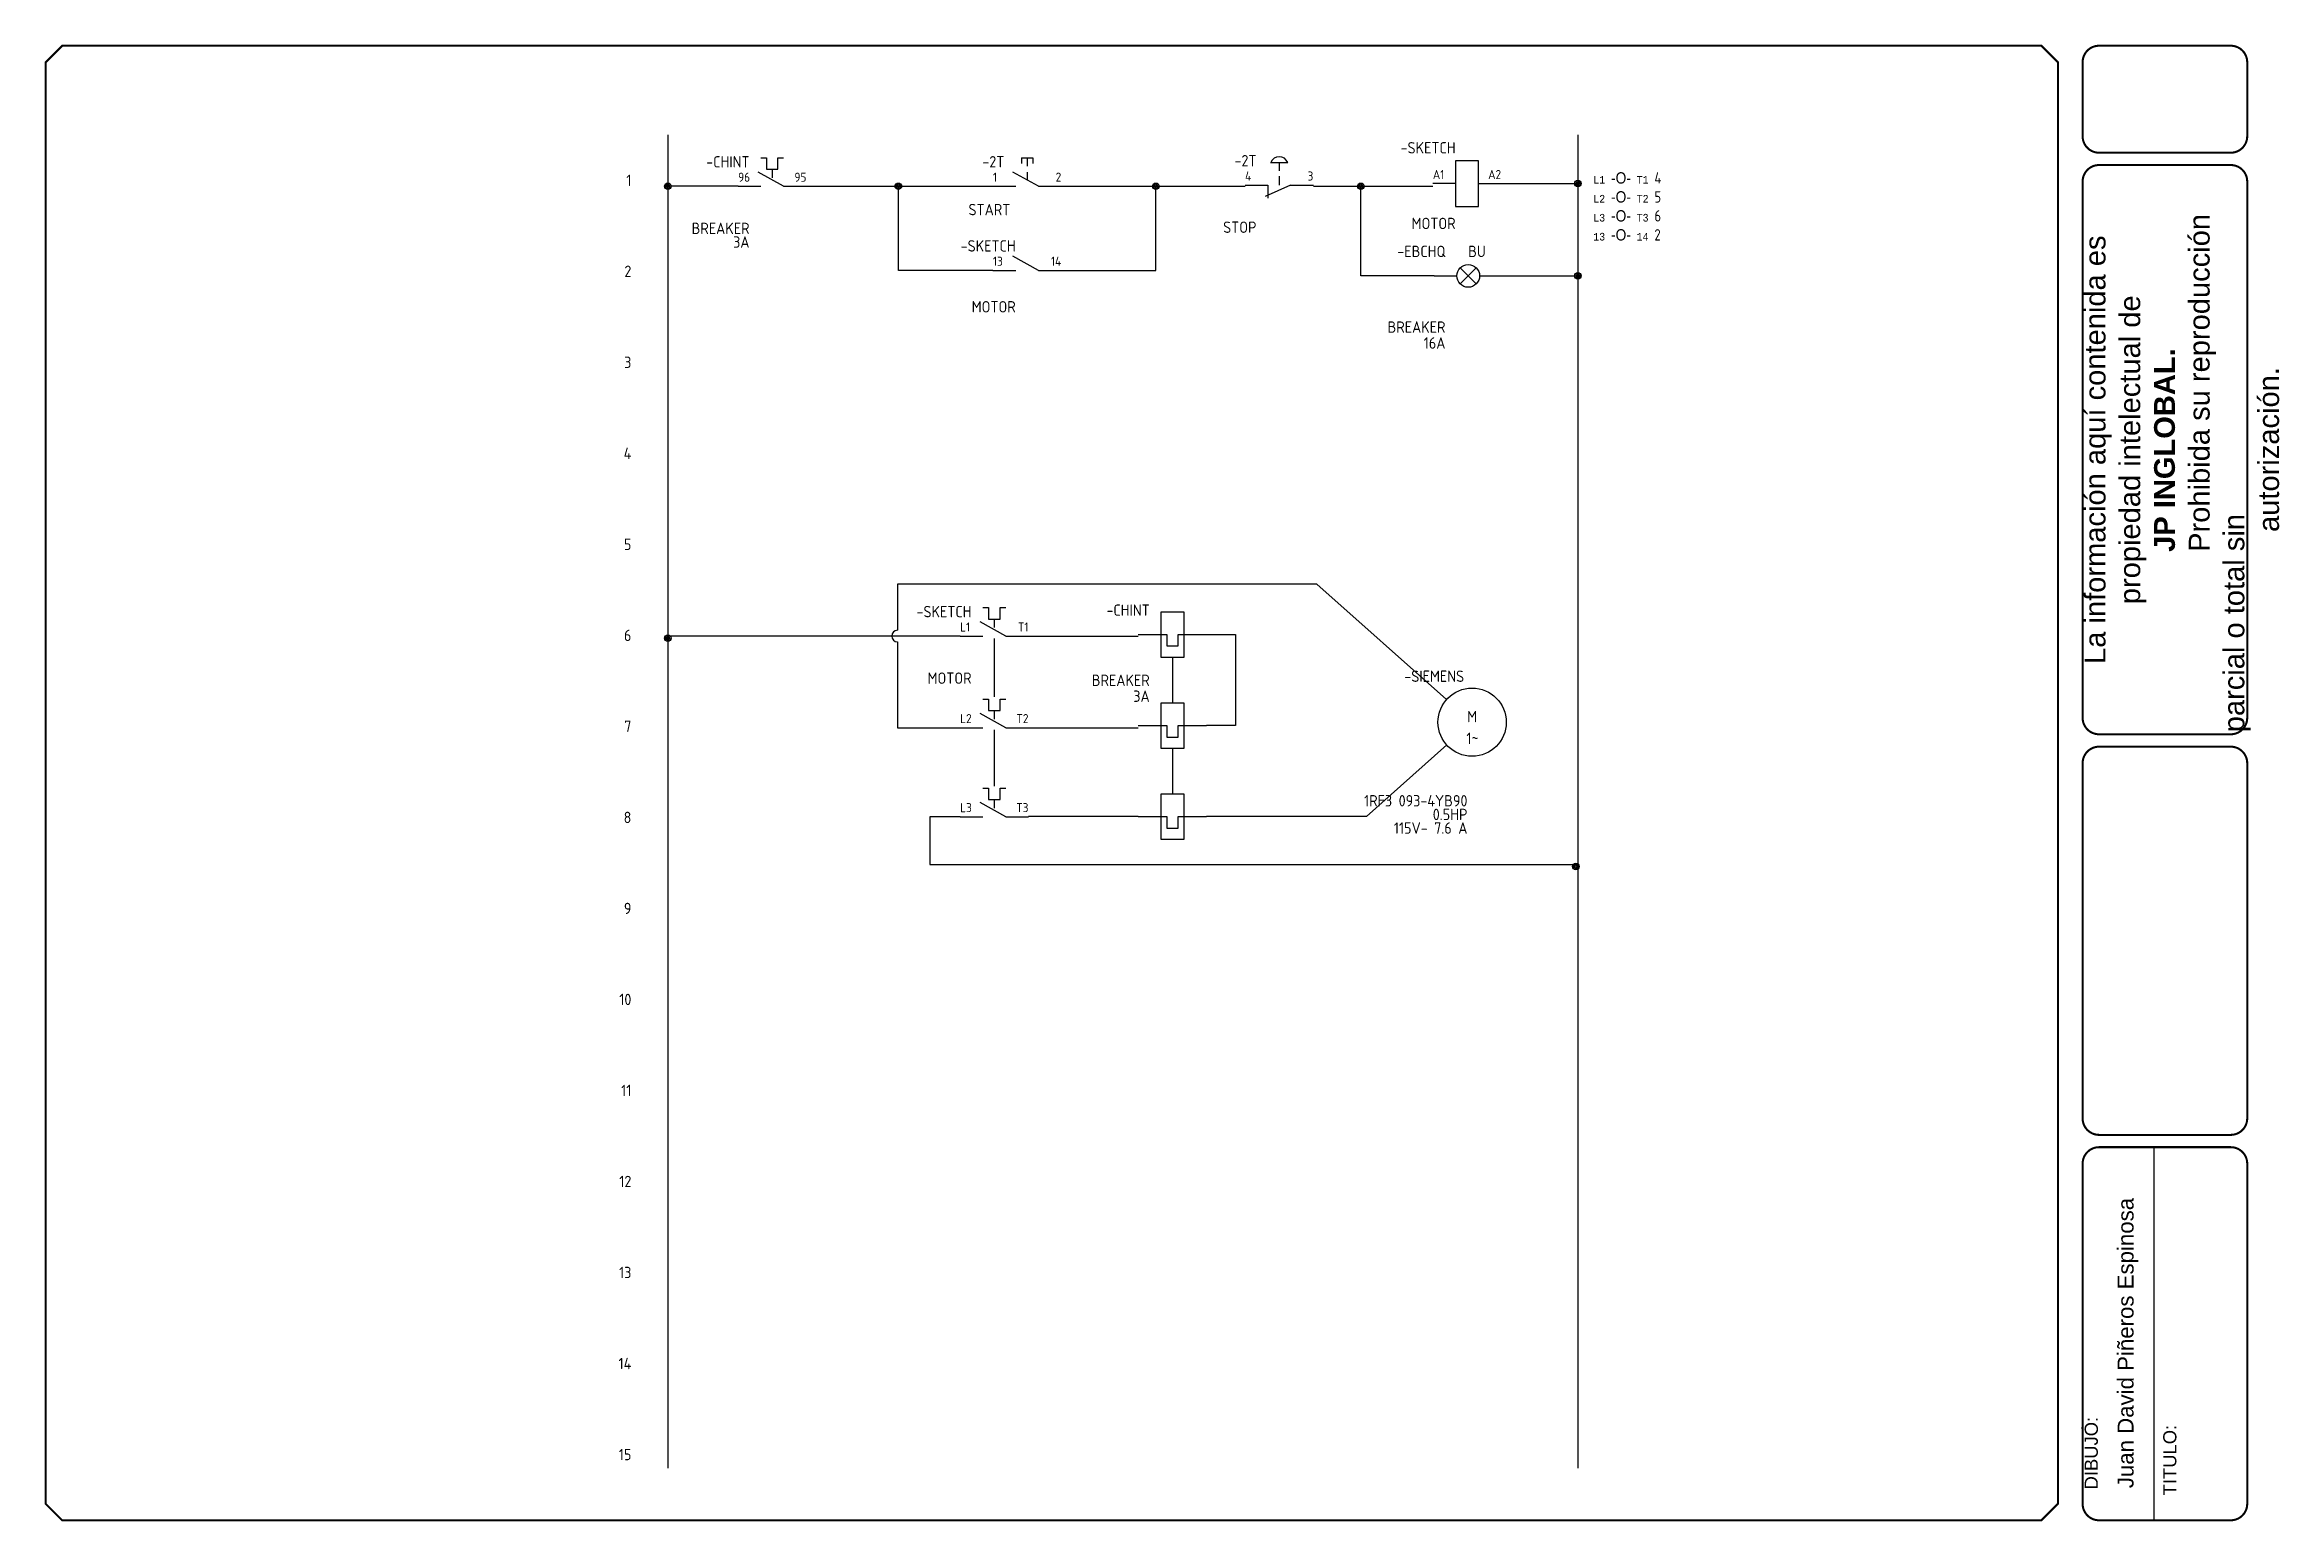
# Model space of a CAD drawing. Header units: inches. Extents: x 2 to 984, y 1 to 650.
import ezdxf
from ezdxf.enums import TextEntityAlignment as Align

# ---------------------------------------------------------------- set-up
doc = ezdxf.new("R2010")
doc.units = ezdxf.units.IN
doc.header["$MEASUREMENT"] = 0
for name, color, linetype in [('DESC', 150, 'Continuous'), ('DESCCHILD', 20, 'Continuous'), ('LINK', 9, 'Continuous'), ('LOC', 8, 'Continuous'), ('MISC', 7, 'Continuous'), ('SYMS', 7, 'Continuous'), ('TAGS', 150, 'Continuous'), ('TERMS', 123, 'Continuous'), ('TITLE', 7, 'Continuous'), ('WHT_12_THHN', 7, 'Continuous'), ('XREF', 7, 'Continuous')]:
    doc.layers.add(name, color=color, linetype=linetype)
doc.styles.get("Standard").update_dxf_attribs({"font": 'arial.ttf'})
doc.styles.add('WD_IEC', font='ISOCP2.shx', dxfattribs={"width": 0.9, "height": 4})

# ---------------------------------------------------------------- blocks, each defined once
blk = doc.blocks.new('NO_NUM_acade_title')
blk.add_line((32.053, 5.711), (32.053, 0.032))
at = {"layer": 'TITLE'}
for p, q in [((30.594, 22.177), (30.594, 20.781)), ((30.594, 0.281), (30.594, 2.214))]:
    blk.add_line(p, q, dxfattribs=at)
at = {"layer": 'TITLE', "const_width": 0.0312}
blk.add_lwpolyline([(30.594, 0.281), (30.594, 22.177), (30.344, 22.427), (0.281, 22.427), (0.031, 22.177), (0.031, 0.281), (0.281, 0.031), (30.344, 0.031)], close=True, dxfattribs=at)
for points in [[(31.219, 22.427, 0.414214), (30.969, 22.177, 0.414214)], [(33.469, 22.177, 0.414214), (33.219, 22.427, 0.414214)], [(30.969, 21.052, 0.414214), (31.219, 20.802, 0.414214)], [(33.219, 20.802, 0.414214), (33.469, 21.052, 0.414214)], [(31.219, 20.615, 0.414214), (30.969, 20.365, 0.414214)], [(33.469, 20.365, 0.414214), (33.219, 20.615, 0.414214)], [(30.969, 12.219, 0.414214), (31.219, 11.969, 0.414214)], [(33.219, 11.969, 0.414214), (33.469, 12.219, 0.414214)], [(31.219, 11.781, 0.414214), (30.969, 11.531, 0.414214)], [(33.469, 11.531, 0.414214), (33.219, 11.781, 0.414214)], [(30.969, 6.135, 0.414214), (31.219, 5.885, 0.414214)], [(33.219, 5.885, 0.414214), (33.469, 6.135, 0.414214)], [(31.219, 5.698, 0.414214), (30.969, 5.448, 0.414214)], [(33.469, 5.448, 0.414214), (33.219, 5.698, 0.414214)], [(30.969, 0.281, 0.414214), (31.219, 0.031, 0.414214)], [(33.219, 0.031, 0.414214), (33.469, 0.281, 0.414214)]]:
    blk.add_lwpolyline(points, format="xyb", dxfattribs=at)
for points in [[(33.219, 22.427), (31.219, 22.427)], [(30.969, 22.177), (30.969, 21.052)], [(33.469, 22.177), (33.469, 21.052)], [(33.219, 20.802), (31.219, 20.802)], [(30.969, 20.365), (30.969, 12.219)], [(33.219, 20.615), (31.219, 20.615)], [(33.469, 20.365), (33.469, 12.219)], [(31.219, 11.969), (33.219, 11.969)], [(31.219, 11.781), (33.219, 11.781)], [(31.219, 5.885), (33.219, 5.885)], [(30.969, 5.448), (30.969, 0.281)], [(31.219, 5.698), (33.219, 5.698)], [(33.469, 5.448), (33.469, 0.281)], [(31.219, 0.031), (33.219, 0.031)]]:
    blk.add_lwpolyline(points, dxfattribs=at)
at = {"layer": 'TITLE', "color": 7, "const_width": 0.0312}
for points in [[(30.969, 11.531), (30.969, 6.135)], [(33.469, 11.531), (33.469, 6.135)]]:
    blk.add_lwpolyline(points, dxfattribs=at)
at = {"attachment_point": 1, "rotation": 90}
for s, width, heights, insert, char_height in [('\\pi1.0376;La información aquí contenida es \\P\\pi1.9451;propiedad intelectual de\\P\\pi2.7397;{\\fArial|b1|i0|c0|p34;JP INGLOBAL. \\P\\pi0.014096;}Prohibida su reproducción parcial o total sin \\P\\pi3.0418;autorización.', 8.53399, [2.581], (31, 12), 0.31623), ('Juan David Piñeros Espinosa', 4.87681, [0], (31.501, 0.518), 0.24167), ('DIBUJÓ:', 1.84714, [0], (31, 0.5), 0.2), ('TITULO:', 0.5, [0], (32.193, 0.41), 0.2)]:
    blk.add_mtext_dynamic_manual_height_columns(s, width=width, gutter_width=1, heights=heights, dxfattribs=dict(at, insert=insert, char_height=char_height))
blk = doc.blocks.new('WD_MLRH')
at = {"style": 'WD_IEC'}
blk.add_attdef('RUNGFIRST', text='', height=2.5, dxfattribs=at).set_placement((-8, 0), align=Align.MIDDLE_RIGHT)
at = {"style": 'WD_IEC', "flags": 1}
for tag, p in [('RUNGHORV', (-8, -4.05)), ('RUNGINC', (-8, -5.2)), ('WIREMODE', (-8, -8.99)), ('RUNGDIST', (-8, -6.4)), ('RUNGCNT', (-8, -7.6)), ('WIREFMT', (-8, -10.29)), ('WIRE-START', (-8, -11.39)), ('WIRE-GSUF', (-8, -12.69)), ('PH3SPACE', (-8, -13.98))]:
    blk.add_attdef(tag, text='', height=0.8, dxfattribs=at).set_placement(p, align=Align.RIGHT)
blk = doc.blocks.new('HMS1')
for p, q in [((-2.5, 0), (-7.5, 0)), ((2.5, 0), (7.5, 0))]:
    blk.add_line(p, q)
blk.add_lwpolyline([(-2.5, -5), (2.5, -5), (2.5, 5), (-2.5, 5)], close=True)
at = {"style": 'WD_IEC'}
for tag, p in [('INST', (-2.5, 13.62)), ('LOC', (-2.5, 10.12)), ('TAG1', (-2.5, 6.62)), ('DESC1', (-2.5, -10)), ('DESC3', (-2.5, -17)), ('DESC2', (-2.5, -13.5))]:
    blk.add_attdef(tag, text='', height=2.5, dxfattribs=at).set_placement(p, align=Align.RIGHT)
for tag, p, height, flags in [('MFG', (4.92, 12.12), 1.5, 9), ('CAT', (4.92, 9.62), 1.5, 9), ('X2LINK', (0, 5), 0.32, 1), ('X4TERM01', (-7.5, 0), 0.32, 1), ('TERM01', (-7.5, 1), 2, 8), ('X1TERM02', (7.5, 0), 0.32, 1), ('X8LINK', (0, -5), 0.32, 1), ('ASSYCODE', (3.5, -1.5), 1, 1), ('FAMILY', (3.5, -3), 1, 1), ('CATDESC', (3.5, -4.5), 1, 1)]:
    blk.add_attdef(tag, p, '', height=height, dxfattribs=dict(at, flags=flags))
at = {"style": 'WD_IEC', "flags": 8}
blk.add_attdef('TERM02', text='', height=2, dxfattribs=at).set_placement((7.5, 1), align=Align.RIGHT)
at = {"lineweight": 15, "style": 'WD_IEC'}
for tag, p in [('NO', (26.25, 0)), ('NC', (26.25, -4))]:
    blk.add_attdef(tag, text='', height=2.5, dxfattribs=at).set_placement(p, align=Align.RIGHT)
for tag, p in [('XREFNO', (27.75, 0)), ('XREFNC', (27.75, -4))]:
    blk.add_attdef(tag, p, '', height=2.5, dxfattribs=at)
blk = doc.blocks.new('HOL21')
for p, q in [((-2.5, 6.25), (-1.25, 6.25)), ((-1.25, 6.25), (-1.25, 3.75)), ((1.25, 6.25), (2.5, 6.25)), ((1.25, 3.75), (1.25, 6.25)), ((2.5, 0), (-3.125, 3.125)), ((-1.25, 3.75), (1.25, 3.75)), ((0, 3.75), (0, 1.875)), ((-7.5, 0), (-2.5, 0)), ((2.5, 0), (7.5, 0))]:
    blk.add_line(p, q)
at = {"style": 'WD_IEC'}
for tag, p in [('INST', (-5, 10.125)), ('TAG2', (-5, 4.125)), ('LOC', (-5, 7.125)), ('DESC1', (-5, -10.5)), ('DESC3', (-5, -16.5)), ('DESC2', (-5, -13.5))]:
    blk.add_attdef(tag, text='', height=2.5, dxfattribs=at).set_placement(p, align=Align.RIGHT)
for tag, p, height, flags in [('X2LINK', (0, 6.75), 0.32, 1), ('X4TERM01', (-7.5, 0), 0.32, 1), ('TERM01', (-7.5, 1), 2, 8), ('X1TERM02', (7.5, 0), 0.32, 1), ('X8LINK', (0, -0.5), 0.32, 1), ('FAMILY', (11, -5.5), 1, 1), ('CONTACT', (11.25, -2.5), 1, 1), ('COMMON', (12.5, -3.75), 1, 1)]:
    blk.add_attdef(tag, p, '', height=height, dxfattribs=dict(at, flags=flags))
at = {"style": 'WD_IEC', "flags": 8}
blk.add_attdef('TERM02', text='', height=2, dxfattribs=at).set_placement((7.5, 1), align=Align.RIGHT)
at = {"lineweight": 15, "style": 'WD_IEC'}
blk.add_attdef('XREF', text='', height=2.5, dxfattribs=at).set_placement((-5, -7.5), align=Align.RIGHT)
blk = doc.blocks.new('HPB11')
for p, q in [((-1.25, 6.25), (1.25, 6.25)), ((-1.25, 6.25), (-1.25, 5)), ((0, 6.25), (0, 4.38)), ((1.25, 6.25), (1.25, 5)), ((-7.5, 0), (-2.5, 0)), ((2.5, 0), (-3.12, 3.12)), ((0, 3.12), (0, 1.39)), ((2.5, 0), (7.5, 0))]:
    blk.add_line(p, q)
at = {"style": 'WD_IEC'}
for tag, p in [('INST', (-5, 10.12)), ('TAG1', (-5, 4.12)), ('LOC', (-5, 7.12)), ('DESC1', (-5, -10.5)), ('DESC3', (-5, -16.5)), ('DESC2', (-5, -13.5))]:
    blk.add_attdef(tag, text='', height=2.5, dxfattribs=at).set_placement(p, align=Align.RIGHT)
for tag, p, height, flags in [('MFG', (4.92, 12.12), 1.5, 9), ('CAT', (4.92, 9.62), 1.5, 9), ('X4TERM01', (-7.5, 0), 0.32, 1), ('TERM01', (-7.5, 1), 2, 8), ('X8LINK', (0, 0), 0.32, 1), ('X1TERM02', (7.5, 0), 0.32, 1), ('ASSYCODE', (3.5, -2.75), 1, 1), ('FAMILY', (3.5, -4.25), 1, 1), ('CATDESC', (3.5, -5.75), 1, 1), ('CONTACT', (3.5, -7.5), 1, 1), ('COMMON', (4.75, -8.75), 1, 1)]:
    blk.add_attdef(tag, p, '', height=height, dxfattribs=dict(at, flags=flags))
at = {"style": 'WD_IEC', "flags": 8}
blk.add_attdef('TERM02', text='', height=2, dxfattribs=at).set_placement((7.5, 1), align=Align.RIGHT)
at = {"lineweight": 15, "style": 'WD_IEC'}
blk.add_attdef('XREF', text='', height=2.5, dxfattribs=at).set_placement((-5, -7.5), align=Align.RIGHT)
blk = doc.blocks.new('HOL1')
for p, q in [((-7.5, 0), (-1.25, 0)), ((-1.25, 0), (-1.25, -2.5)), ((1.25, 0), (2.5, 0)), ((1.25, -2.5), (1.25, 0)), ((2.5, 0), (7.5, 0)), ((-1.25, -2.5), (1.25, -2.5))]:
    blk.add_line(p, q)
blk.add_lwpolyline([(-2.5, 5), (2.5, 5), (2.5, -5), (-2.5, -5)], close=True)
at = {"style": 'WD_IEC'}
for tag, p in [('INST', (-5, 11.12)), ('LOC', (-5, 7.62)), ('TAG1', (-5, 4.12)), ('DESC1', (-5, -11.29)), ('DESC2', (-5, -14.79)), ('DESC3', (-5, -18.29))]:
    blk.add_attdef(tag, text='', height=2.5, dxfattribs=at).set_placement(p, align=Align.RIGHT)
for tag, p, height, flags in [('X2LINK', (0, 5), 0.32, 1), ('X4TERM01', (-7.5, 0), 0.32, 1), ('TERM01', (-7.5, 1), 2, 8), ('X1TERM02', (7.5, 0), 0.32, 1), ('X8LINK', (0, -5), 0.32, 1), ('ASSYCODE', (2.5, -7.5), 1, 1), ('FAMILY', (2.5, -9), 1, 1), ('CATDESC', (2.5, -10.5), 1, 1), ('MFG', (2.42, -15.4), 1.5, 9), ('CAT', (2.42, -17.9), 1.5, 9)]:
    blk.add_attdef(tag, p, '', height=height, dxfattribs=dict(at, flags=flags))
at = {"style": 'WD_IEC', "flags": 8}
blk.add_attdef('TERM02', text='', height=2, dxfattribs=at).set_placement((7.5, 1), align=Align.RIGHT)
at = {"lineweight": 15, "style": 'WD_IEC'}
for tag, p in [('RATING1', (-5, -3.79)), ('XREF', (-5, -7.54))]:
    blk.add_attdef(tag, text='', height=2.5, dxfattribs=at).set_placement(p, align=Align.RIGHT)
blk = doc.blocks.new('HOL2')
for p, q in [((-7.5, 0), (-1.25, 0)), ((-1.25, 0), (-1.25, -2.5)), ((1.25, 0), (2.5, 0)), ((1.25, -2.5), (1.25, 0)), ((2.5, 0), (7.5, 0)), ((-1.25, -2.5), (1.25, -2.5))]:
    blk.add_line(p, q)
blk.add_lwpolyline([(-2.5, 5), (2.5, 5), (2.5, -5), (-2.5, -5)], close=True)
at = {"style": 'WD_IEC'}
for tag, p in [('INST', (-5, 11.125)), ('LOC', (-5, 7.625)), ('TAG2', (-5, 4.125)), ('DESC1', (-5, -16.25)), ('DESC2', (-5, -19.75)), ('DESC3', (-5, -23.25))]:
    blk.add_attdef(tag, text='', height=2.5, dxfattribs=at).set_placement(p, align=Align.RIGHT)
for tag, p, height, flags in [('X2LINK', (0, 5), 0.32, 1), ('X4TERM01', (-7.5, 0), 0.32, 1), ('TERM01', (-7.5, 1), 2, 8), ('X1TERM02', (7.5, 0), 0.32, 1), ('X8LINK', (0, -5), 0.32, 1), ('FAMILY', (2.5, -9), 1, 1)]:
    blk.add_attdef(tag, p, '', height=height, dxfattribs=dict(at, flags=flags))
at = {"style": 'WD_IEC', "flags": 8}
blk.add_attdef('TERM02', text='', height=2, dxfattribs=at).set_placement((7.5, 1), align=Align.RIGHT)
at = {"lineweight": 15, "style": 'WD_IEC'}
for tag, p in [('RATING1', (-5, -8.75)), ('XREF', (-5, -12.5))]:
    blk.add_attdef(tag, text='', height=2.5, dxfattribs=at).set_placement(p, align=Align.RIGHT)
blk = doc.blocks.new('HCR21')
for p, q in [((-7.5, 0), (-2.5, 0)), ((2.5, 0), (-3.12, 3.12)), ((2.5, 0), (7.5, 0))]:
    blk.add_line(p, q)
at = {"style": 'WD_IEC'}
for tag, p in [('INST', (-2.5, 10.12)), ('TAG2', (-2.5, 4.12)), ('LOC', (-2.5, 7.12)), ('DESC2', (-2.5, -12.25)), ('DESC1', (-2.5, -9.25)), ('DESC3', (-2.5, -15.25))]:
    blk.add_attdef(tag, text='', height=2.5, dxfattribs=at).set_placement(p, align=Align.RIGHT)
for tag, p, height, flags in [('X4TERM01', (-7.5, 0), 0.32, 1), ('TERM01', (-7.5, 1), 2, 8), ('X2LINK', (0, 2.27), 0.32, 1), ('X8LINK', (0, 0.77), 0.32, 1), ('X1TERM02', (7.5, 0), 0.32, 1), ('CONTACT', (6.5, -2.25), 1, 1), ('FAMILY', (6.5, -3.75), 1, 1), ('COMMON', (7.75, -3.5), 1, 1)]:
    blk.add_attdef(tag, p, '', height=height, dxfattribs=dict(at, flags=flags))
at = {"style": 'WD_IEC', "flags": 8}
for tag, height, p in [('TERM02', 2, (7.5, 1)), ('XREF', 2.5, (-2.5, -6.25))]:
    blk.add_attdef(tag, text='', height=height, dxfattribs=at).set_placement(p, align=Align.RIGHT)
blk = doc.blocks.new('HPB12M')
for p, q in [((-1.88, 5), (1.88, 5)), ((0, 5), (0, 3.12)), ((-7.5, 0), (-2.5, 0)), ((2.5, 0), (-3.12, -2.5)), ((-2.5, 0), (-2.5, -2.87)), ((0, 1.94), (0, 0)), ((2.5, 0), (7.5, 0))]:
    blk.add_line(p, q)
blk.add_arc((0, 4.22), 2.03, 22.6199, 157.3801)
at = {"style": 'WD_IEC'}
for tag, p in [('INST', (-5, 10.12)), ('TAG1', (-5, 4.12)), ('LOC', (-5, 7.12)), ('DESC1', (-5, -10.5)), ('DESC3', (-5, -16.5)), ('DESC2', (-5, -13.5))]:
    blk.add_attdef(tag, text='', height=2.5, dxfattribs=at).set_placement(p, align=Align.RIGHT)
for tag, p, height, flags in [('MFG', (4.92, 12.12), 1.5, 9), ('CAT', (4.92, 9.62), 1.5, 9), ('X4TERM01', (-7.5, 0), 0.32, 1), ('TERM01', (-7.5, 1), 2, 8), ('X1TERM02', (7.5, 0), 0.32, 1), ('X8LINK', (0, -1.74), 0.32, 1), ('ASSYCODE', (3.5, -2.75), 1, 1), ('FAMILY', (3.5, -4.25), 1, 1), ('CATDESC', (3.5, -5.75), 1, 1), ('CONTACT', (3.5, -7.5), 1, 1), ('COMMON', (4.75, -8.75), 1, 1)]:
    blk.add_attdef(tag, p, '', height=height, dxfattribs=dict(at, flags=flags))
at = {"style": 'WD_IEC', "flags": 8}
blk.add_attdef('TERM02', text='', height=2, dxfattribs=at).set_placement((7.5, 1), align=Align.RIGHT)
at = {"lineweight": 15, "style": 'WD_IEC'}
blk.add_attdef('XREF', text='', height=2.5, dxfattribs=at).set_placement((-5, -7.5), align=Align.RIGHT)
blk = doc.blocks.new('WDDOT')
for radius in [0.72, 0.449, 0.223]:
    blk.add_circle((0, 0), radius)
blk = doc.blocks.new('HMO1M9')
blk.add_circle((0, 0), 7.5)
at = {"style": 'WD_IEC'}
for tag, p in [('INST', (-1.76, 14.86)), ('TAG1', (-1.76, 8.86)), ('LOC', (-1.76, 11.86)), ('RATING1', (-1.03, -12.51)), ('DESC2', (-1.03, -21.51)), ('DESC1', (-1.03, -18.51)), ('DESC3', (-1.03, -24.51))]:
    blk.add_attdef(tag, text='', height=2.5, dxfattribs=at).set_placement(p, align=Align.RIGHT)
for tag, p in [('TERM01', (-7.38, 6.02)), ('TERM02', (-6.95, -8.6))]:
    blk.add_attdef(tag, p, '', height=2, dxfattribs=at)
at = {"style": 'WD_IEC', "flags": 1}
blk.add_attdef('X0TERM01', (-5.62, 5), '', height=0.32, rotation=360, dxfattribs=at)
for tag, p, height in [('X2LINK', (0, 7.5), 0.32), ('MFG', (7.92, 2.38), 1.5), ('CAT', (7.92, -0.12), 1.5), ('X0TERM02', (-5.59, -5), 0.32), ('X8LINK', (0, -7.5), 0.32), ('ASSYCODE', (7.84, -7.09), 1), ('FAMILY', (7.84, -8.59), 1), ('CATDESC', (7.84, -10.09), 1)]:
    blk.add_attdef(tag, p, '', height=height, dxfattribs=at)
at = {"style": 'WD_IEC'}
for tag, p in [('M', (0, 0)), ('1~', (0.07, -4.8))]:
    blk.add_attdef(tag, text='', height=2.5, dxfattribs=at).set_placement(p, align=Align.CENTER)
at = {"lineweight": 15, "style": 'WD_IEC'}
blk.add_attdef('XREF', text='', height=2.5, dxfattribs=at).set_placement((-1.03, -15.51), align=Align.RIGHT)
at = {"style": 'WD_IEC', "width": 0.9}
blk.add_attdef('WDTAGALT', text='', height=2.5, dxfattribs=at).set_placement((-1.03, -27.51), align=Align.RIGHT)
blk = doc.blocks.new('HLT1B')
for p, q in [((-7.5, 0), (-2.5, 0)), ((1.77, -1.77), (-1.77, 1.77)), ((1.77, 1.77), (-1.77, -1.77)), ((2.5, 0), (7.5, 0))]:
    blk.add_line(p, q)
blk.add_circle((0, 0), 2.5)
at = {"style": 'WD_IEC'}
for tag, p in [('INST', (-5, 11.12)), ('LOC', (-5, 7.62)), ('TAG1', (-5, 4.12)), ('DESC2', (-5, -16)), ('DESC1', (-5, -12.5)), ('DESC3', (-5, -19.5))]:
    blk.add_attdef(tag, text='', height=2.5, dxfattribs=at).set_placement(p, align=Align.RIGHT)
for tag, p, height, flags in [('MFG', (4.92, 12.12), 1.5, 9), ('CAT', (4.92, 9.62), 1.5, 9), ('X4TERM01', (-7.5, 0), 0.32, 1), ('TERM01', (-7.5, 1), 2, 8), ('X2LINK', (0, 2.5), 0.32, 1), ('X1TERM02', (7.5, 0), 0.32, 1), ('X8LINK', (0, -2.5), 0.32, 1), ('ASSYCODE', (8.5, -4), 1, 1), ('FAMILY', (8.5, -5.5), 1, 1), ('CATDESC', (8.5, -7), 1, 1)]:
    blk.add_attdef(tag, p, '', height=height, dxfattribs=dict(at, flags=flags))
at = {"lineweight": 15, "style": 'WD_IEC'}
blk.add_attdef('COLOR', (0, 4.12), '', height=2.5, dxfattribs=at)
at = {"style": 'WD_IEC', "flags": 8}
blk.add_attdef('TERM02', text='', height=2, dxfattribs=at).set_placement((7.5, 1), align=Align.RIGHT)
at = {"lineweight": 15, "style": 'WD_IEC'}
for tag, p in [('XREF', (-5, -8.75)), ('WDTAGALT', (-4.75, -23.13))]:
    blk.add_attdef(tag, text='', height=2.5, dxfattribs=at).set_placement(p, align=Align.RIGHT)

msp = doc.modelspace()

# ---------------------------------------------------------------- linework, layer by layer
at = {"layer": 'LINK'}
for points in [[(419.53, 388.83), (419.53, 363.06)], [(497.82, 380.47), (497.82, 360.47)], [(419.53, 348.56), (419.53, 323.94)], [(497.82, 340.47), (497.82, 320.47)]]:
    msp.add_lwpolyline(points, dxfattribs=at)
at = {"layer": 'WHT_12_THHN'}
for p, q in [((276.02, 610.14), (276.02, 24.13)), ((676.02, 610.14), (676.02, 24.13)), ((306.94, 587.5), (276.02, 587.5)), ((336.94, 587.5), (418.93, 587.5)), ((377.35, 550.55), (377.35, 587.5)), ((448.93, 587.5), (529.74, 587.5)), ((490.47, 550.55), (490.47, 587.5)), ((559.74, 587.5), (612.26, 587.5)), ((580.58, 548.13), (580.58, 587.5)), ((642.26, 588.68), (676.02, 588.68)), ((418.93, 550.55), (377.35, 550.55)), ((448.93, 550.55), (490.47, 550.55)), ((612.8, 548.13), (580.58, 548.13)), ((642.8, 548.13), (676.02, 548.13)), ((561.29, 412.67), (377, 412.67)), ((377, 412.67), (377, 392.37)), ((618.28, 361.98), (561.29, 412.67)), ((404.53, 389.83), (276.02, 389.83)), ((377, 387.29), (377, 349.56)), ((434.53, 389.83), (482.82, 389.83)), ((512.82, 390.47), (525.52, 390.47)), ((525.52, 390.47), (525.52, 350.47)), ((377, 349.56), (404.53, 349.56)), ((434.53, 349.56), (482.82, 349.56)), ((525.52, 350.47), (512.82, 350.47)), ((618.35, 341.98), (583.14, 310.47)), ((404.53, 310.44), (391.16, 310.44)), ((391.16, 310.44), (391.16, 289.51)), ((482.82, 310.47), (434.53, 310.47)), ((583.14, 310.47), (512.82, 310.47)), ((391.16, 289.51), (676.02, 289.51))]:
    msp.add_line(p, q, dxfattribs=at)
msp.add_arc((377, 389.83), 2.54, 90, 270, dxfattribs=at)

# ---------------------------------------------------------------- block references
at = {"xscale": 2, "yscale": 2, "zscale": 2}
msp.add_blockref('WD_MLRH', (276.02, 590.14), dxfattribs=at).add_auto_attribs({'RUNGFIRST': '1'})
at = {"layer": 'LOC', "color": 7, "xscale": 28.93527259246057, "yscale": 28.93527259246057, "zscale": 28.93527259246057}
msp.add_blockref('NO_NUM_acade_title', (1.73, 0.34), dxfattribs=at)
at = {"layer": 'SYMS'}
ref = msp.add_blockref('HOL21', (321.94, 587.5), dxfattribs=dict(at, xscale=2, yscale=2, zscale=2))
ref.add_attrib('TERM02', '95', dxfattribs={"layer": 'TERMS', "height": 4, "style": 'WD_IEC', "flags": 8}).set_placement((336.94, 589.5), align=Align.RIGHT)
ref.add_attrib('TERM01', '96', (306.94, 589.5), dxfattribs={"layer": 'TERMS', "height": 4, "style": 'WD_IEC', "flags": 8})
ref.add_attrib('DESC2', '3A', dxfattribs={"layer": 'DESCCHILD', "height": 5, "style": 'WD_IEC'}).set_placement((311.94, 560.5), align=Align.RIGHT)
ref.add_attrib('DESC1', 'BREAKER', dxfattribs={"layer": 'DESCCHILD', "height": 5, "style": 'WD_IEC'}).set_placement((311.94, 566.5), align=Align.RIGHT)
ref.add_attrib('TAG2', '-CHINT', dxfattribs={"layer": 'TAGS', "height": 5, "style": 'WD_IEC'}).set_placement((311.94, 595.75), align=Align.RIGHT)
ref = msp.add_blockref('HPB11', (433.93, 587.53), dxfattribs=dict(at, xscale=2, yscale=2, zscale=2))
ref.add_attrib('TERM02', '2', dxfattribs={"layer": 'TERMS', "height": 4, "style": 'WD_IEC', "flags": 8}).set_placement((448.93, 589.53), align=Align.RIGHT)
ref.add_attrib('TERM01', '1', (418.93, 589.53), dxfattribs={"layer": 'TERMS', "height": 4, "style": 'WD_IEC', "flags": 8})
ref.add_attrib('DESC1', 'START', dxfattribs={"layer": 'DESC', "height": 5, "style": 'WD_IEC'}).set_placement((426.56, 574.76), align=Align.RIGHT)
ref.add_attrib('TAG1', '-2T', dxfattribs={"layer": 'TAGS', "height": 5, "style": 'WD_IEC'}).set_placement((423.93, 595.78), align=Align.RIGHT)
ref = msp.add_blockref('HPB12M', (544.74, 588.01), dxfattribs=dict(at, xscale=2, yscale=2, zscale=2))
ref.add_attrib('TERM02', '3', dxfattribs={"layer": 'TERMS', "height": 4, "style": 'WD_IEC', "flags": 8}).set_placement((559.74, 590.01), align=Align.RIGHT)
ref.add_attrib('TERM01', '4', (529.74, 590.01), dxfattribs={"layer": 'TERMS', "height": 4, "style": 'WD_IEC', "flags": 8})
ref.add_attrib('DESC1', 'STOP', dxfattribs={"layer": 'DESC', "height": 5, "style": 'WD_IEC'}).set_placement((534.74, 567.01), align=Align.RIGHT)
ref.add_attrib('TAG1', '-2T', dxfattribs={"layer": 'TAGS', "height": 5, "style": 'WD_IEC'}).set_placement((534.74, 596.26), align=Align.RIGHT)
ref = msp.add_blockref('HMS1', (627.26, 588.68), dxfattribs=dict(at, xscale=2, yscale=2, zscale=2))
ref.add_attrib('TERM02', 'A2', dxfattribs={"layer": 'TERMS', "height": 4, "style": 'WD_IEC', "flags": 8}).set_placement((642.26, 590.68), align=Align.RIGHT)
ref.add_attrib('TERM01', 'A1', (612.26, 590.68), dxfattribs={"layer": 'TERMS', "height": 4, "style": 'WD_IEC', "flags": 8})
ref.add_attrib('DESC1', 'MOTOR', dxfattribs={"layer": 'DESC', "height": 5, "style": 'WD_IEC'}).set_placement((622.26, 568.68), align=Align.RIGHT)
ref.add_attrib('TAG1', '-SKETCH', dxfattribs={"layer": 'TAGS', "height": 5, "style": 'WD_IEC'}).set_placement((622.26, 601.93), align=Align.RIGHT)
at = {"layer": 'SYMS', "xscale": 2, "yscale": 2, "zscale": 2}
for name, p in [('WDDOT', (676.02, 588.68)), ('WDDOT', (276.02, 587.5)), ('WDDOT', (377.35, 587.5)), ('WDDOT', (490.47, 587.5)), ('WDDOT', (580.58, 587.5)), ('WDDOT', (676.02, 548.13)), ('WDDOT', (276.02, 388.89)), ('HOL2', (497.82, 350.47)), ('HOL2', (497.82, 310.47)), ('WDDOT', (675.08, 288.57))]:
    msp.add_blockref(name, p, dxfattribs=at)
at = {"layer": 'SYMS'}
ref = msp.add_blockref('HCR21', (433.93, 550.55), dxfattribs=dict(at, xscale=2, yscale=2, zscale=2))
ref.add_attrib('TERM02', '14', dxfattribs={"layer": 'TERMS', "height": 4, "style": 'WD_IEC', "flags": 8}).set_placement((448.93, 552.55), align=Align.RIGHT)
ref.add_attrib('TERM01', '13', (418.93, 552.55), dxfattribs={"layer": 'TERMS', "height": 4, "style": 'WD_IEC', "flags": 8})
ref.add_attrib('DESC1', 'MOTOR', dxfattribs={"layer": 'DESCCHILD', "height": 5, "style": 'WD_IEC'}).set_placement((428.93, 532.05), align=Align.RIGHT)
ref.add_attrib('TAG2', '-SKETCH', dxfattribs={"layer": 'TAGS', "height": 5, "style": 'WD_IEC'}).set_placement((428.93, 558.8), align=Align.RIGHT)
ref = msp.add_blockref('HLT1B', (627.8, 548.13), dxfattribs=dict(at, xscale=2, yscale=2, zscale=2))
ref.add_attrib('DESC2', '16A', dxfattribs={"layer": 'DESC', "height": 5, "style": 'WD_IEC'}).set_placement((617.8, 516.13), align=Align.RIGHT)
ref.add_attrib('DESC1', 'BREAKER', dxfattribs={"layer": 'DESC', "height": 5, "style": 'WD_IEC'}).set_placement((617.8, 523.13), align=Align.RIGHT)
ref.add_attrib('COLOR', 'BU', (627.8, 556.38), dxfattribs={"layer": 'MISC', "lineweight": 15, "height": 5, "style": 'WD_IEC'})
ref.add_attrib('TAG1', '-EBCHQ', dxfattribs={"layer": 'TAGS', "height": 5, "style": 'WD_IEC'}).set_placement((617.8, 556.38), align=Align.RIGHT)
ref = msp.add_blockref('HOL21', (419.53, 389.83), dxfattribs=dict(at, xscale=2, yscale=2, zscale=2))
ref.add_attrib('TERM02', 'T1', dxfattribs={"layer": 'TERMS', "height": 4, "style": 'WD_IEC', "flags": 8}).set_placement((434.53, 391.83), align=Align.RIGHT)
ref.add_attrib('TERM01', 'L1', (404.53, 391.83), dxfattribs={"layer": 'TERMS', "height": 4, "style": 'WD_IEC', "flags": 8})
ref.add_attrib('DESC1', 'MOTOR', dxfattribs={"layer": 'DESCCHILD', "height": 5, "style": 'WD_IEC'}).set_placement((409.53, 368.83), align=Align.RIGHT)
ref.add_attrib('TAG2', '-SKETCH', dxfattribs={"layer": 'TAGS', "height": 5, "style": 'WD_IEC'}).set_placement((409.53, 398.08), align=Align.RIGHT)
ref = msp.add_blockref('HOL1', (497.82, 390.47), dxfattribs=dict(at, xscale=2, yscale=2, zscale=2))
ref.add_attrib('DESC2', '3A', dxfattribs={"layer": 'DESC', "height": 5, "style": 'WD_IEC'}).set_placement((487.82, 360.9), align=Align.RIGHT)
ref.add_attrib('DESC1', 'BREAKER', dxfattribs={"layer": 'DESC', "height": 5, "style": 'WD_IEC'}).set_placement((487.82, 367.9), align=Align.RIGHT)
ref.add_attrib('TAG1', '-CHINT', dxfattribs={"layer": 'TAGS', "height": 5, "style": 'WD_IEC'}).set_placement((487.82, 398.72), align=Align.RIGHT)
ref = msp.add_blockref('HMO1M9', (629.52, 351.98), dxfattribs=dict(at, xscale=2, yscale=2, zscale=2))
ref.add_attrib('1~', '1~', dxfattribs={"layer": 'MISC', "height": 5, "style": 'WD_IEC'}).set_placement((629.67, 342.38), align=Align.CENTER)
ref.add_attrib('M', 'M', dxfattribs={"layer": 'MISC', "height": 5, "style": 'WD_IEC'}).set_placement((629.52, 351.98), align=Align.CENTER)
ref.add_attrib('TAG1', '-SIEMENS', dxfattribs={"layer": 'TAGS', "height": 5, "style": 'WD_IEC'}).set_placement((626.01, 369.69), align=Align.RIGHT)
ref.add_attrib('DESC1', '1RF3 093-4YB90', dxfattribs={"layer": 'DESC', "height": 5, "style": 'WD_IEC'}).set_placement((627.47, 314.96), align=Align.RIGHT)
ref.add_attrib('DESC2', '0.5HP', dxfattribs={"layer": 'DESC', "height": 5, "style": 'WD_IEC'}).set_placement((627.47, 308.96), align=Align.RIGHT)
ref.add_attrib('DESC3', '115V- 7.6 A', dxfattribs={"layer": 'DESC', "height": 5, "style": 'WD_IEC'}).set_placement((627.47, 302.96), align=Align.RIGHT)
ref = msp.add_blockref('HOL21', (419.53, 349.56), dxfattribs=dict(at, xscale=2, yscale=2, zscale=2))
ref.add_attrib('TERM02', 'T2', dxfattribs={"layer": 'TERMS', "height": 4, "style": 'WD_IEC', "flags": 8}).set_placement((434.53, 351.56), align=Align.RIGHT)
ref.add_attrib('TERM01', 'L2', (404.53, 351.56), dxfattribs={"layer": 'TERMS', "height": 4, "style": 'WD_IEC', "flags": 8})
ref = msp.add_blockref('HOL21', (419.53, 310.44), dxfattribs=dict(at, xscale=2, yscale=2, zscale=2))
ref.add_attrib('TERM02', 'T3', dxfattribs={"layer": 'TERMS', "height": 4, "style": 'WD_IEC', "flags": 8}).set_placement((434.53, 312.44), align=Align.RIGHT)
ref.add_attrib('TERM01', 'L3', (404.53, 312.44), dxfattribs={"layer": 'TERMS', "height": 4, "style": 'WD_IEC', "flags": 8})

# ---------------------------------------------------------------- texts
at = {"style": 'WD_IEC'}
for s, p in [('2', (260.02, 550.14)), ('3', (260.02, 510.14)), ('4', (260.02, 470.14)), ('5', (260.02, 430.14)), ('6', (260.02, 390.14)), ('7', (260.02, 350.14)), ('8', (260.02, 310.14)), ('9', (260.02, 270.14)), ('10', (260.02, 230.14)), ('11', (260.02, 190.14)), ('12', (260.02, 150.14)), ('13', (260.02, 110.14)), ('14', (260.02, 70.14)), ('15', (260.02, 30.14))]:
    msp.add_text(s, height=5, dxfattribs=at).set_placement(p, align=Align.MIDDLE_RIGHT)
at = {"layer": 'XREF', "insert": (682.76, 593.68), "char_height": 5, "attachment_point": 1, "style": 'WD_IEC'}
msp.add_mtext('{\\Fmonotxt.shx|c0;\\H0.67x;L1 }{\\Facaderef.shx|c0;-O-} {\\Fmonotxt.shx|c0;\\H0.67x;T1} 4\\P{\\Fmonotxt.shx|c0;\\H0.67x;L2 }{\\Facaderef.shx|c0;-O-} {\\Fmonotxt.shx|c0;\\H0.67x;T2} 5\\P{\\Fmonotxt.shx|c0;\\H0.67x;L3 }{\\Facaderef.shx|c0;-O-} {\\Fmonotxt.shx|c0;\\H0.67x;T3} 6\\P{\\Fmonotxt.shx|c0;\\H0.67x;13 }{\\Facaderef.shx|c0;-O-} {\\Fmonotxt.shx|c0;\\H0.67x;14} 2', dxfattribs=at)

doc.saveas('drawing.dxf')
